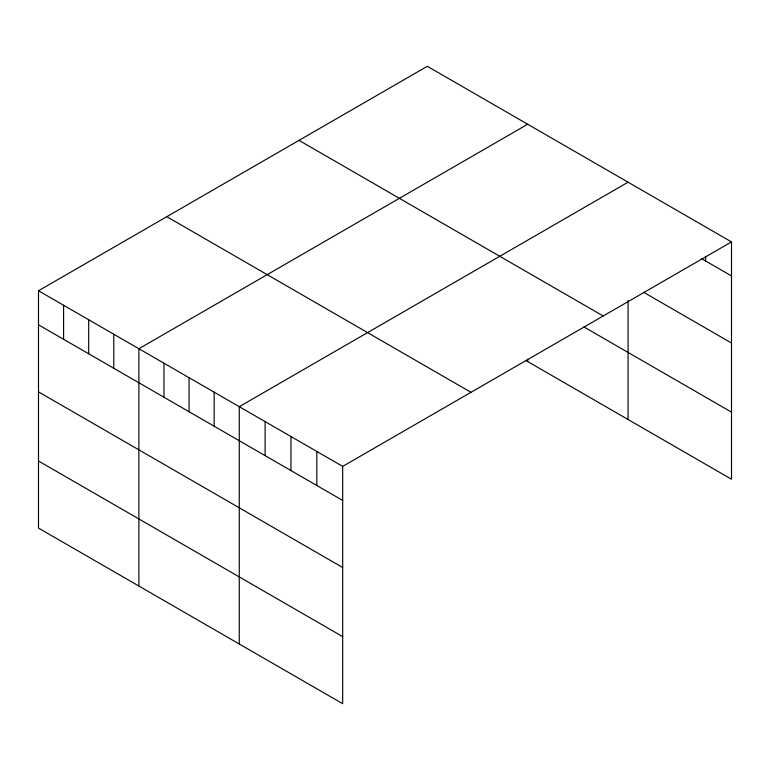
<?xml version="1.0" encoding="UTF-8"?>
<svg xmlns="http://www.w3.org/2000/svg" width="770" height="770" viewBox="0 0 770 770"><rect width="100%" height="100%" fill="white"/><g stroke="black" fill="none" stroke-linecap="round" stroke-linejoin="round"><path stroke-width="1.16" d="M731.5 241.915L342.679 466.389L342.679 703.703L38.5 528.085L38.5 290.771L427.321 66.297L731.5 241.915L731.5 479.229L525.689 360.399M527.7 124.249L138.879 348.733L138.879 586.037M628.079 182.201L239.258 406.685L239.258 643.999M701.509 258.624L731.5 275.939M643.595 292.273L731.5 343.025M299.01 140.371L603.189 315.989M583.91 326.932L731.5 412.142M166.811 216.697L470.99 392.315M38.5 290.771L342.679 466.389M38.5 324.805L342.679 500.423M38.5 391.882L342.679 567.509M38.5 460.999L342.679 636.626M705.647 256.314L705.647 261.011M628.079 300.589L628.079 419.515M527.7 359.167L527.7 361.563M316.826 451.47L316.826 485.495M290.973 436.542L290.973 470.566M265.121 421.614L265.121 455.638M214.166 392.19L214.166 426.224M189.073 377.704L189.073 411.729M163.972 363.219L163.972 397.243M113.787 334.238L113.787 368.272M88.694 319.752L88.694 353.776M63.592 305.267L63.592 339.291"/></g></svg>
